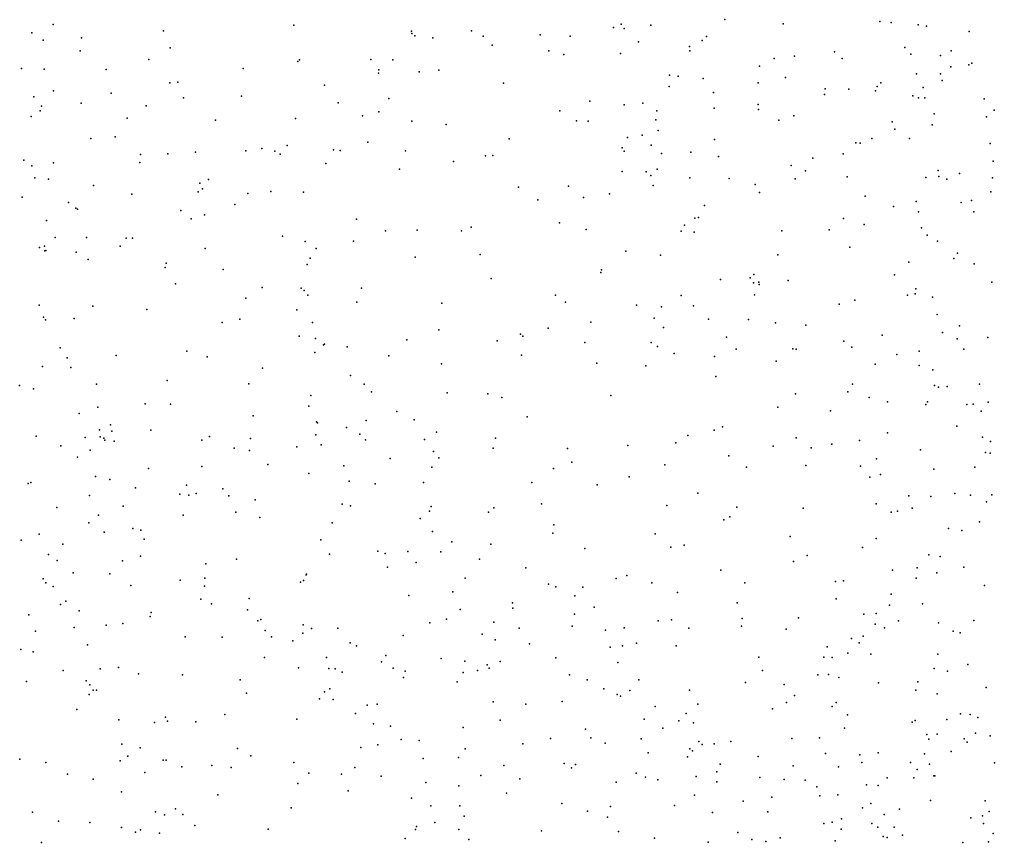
# Model space of a CAD drawing. Header units: metres. Extents: x -23.9 to 23.9, y -28.5 to 28.5.
# Drawn here: x -3.223 to -1.805, y -8.404 to -7.206 of the extents above; entities that cross this region are included whole.
import ezdxf

# ---------------------------------------------------------------- set-up
doc = ezdxf.new("R2010")
doc.units = ezdxf.units.M

msp = doc.modelspace()

# ---------------------------------------------------------------- linework, layer by layer
for p in [(-3.1743, -7.2134, 17.7094), (-2.8243, -7.2146, 17.4599), (-2.3484, -7.2128, 18.0241), (-2.3051, -7.2143, 17.6168), (-2.1977, -7.2061, 16.825), (-2.1129, -7.2126, 22.6116), (-1.9722, -7.209, 21.341), (-1.9558, -7.2106, 15.8658), (-1.9165, -7.2139, 16.0863), (-1.9044, -7.2157, 17.2399), (-3.2054, -7.2256, 15.5618), (-3.0138, -7.2226, 15.27), (-2.653, -7.223, 15.1138), (-2.6527, -7.2263, 18.4087), (-2.6484, -7.2301, 2.1918), (-2.5658, -7.2224, 15.109), (-2.5491, -7.2306, 22.7194), (-2.4663, -7.2283, 15.1187), (-2.4225, -7.2306, 17.2731), (-2.3594, -7.2176, 17.8522), (-2.3438, -7.2191, 17.7284), (-2.2244, -7.2308, 21.5082), (-1.8423, -7.2237, 21.3348), (-3.1889, -7.2362, 22.6378), (-3.1331, -7.2326, 19.6043), (-2.6224, -7.2329, 17.412), (-2.5358, -7.2437, 17.3659), (-2.3233, -7.2387, 17.1399), (-2.249, -7.2453, 16.97), (-2.2305, -7.2365, 22.6853), (-3.1349, -7.2515, 17.9615), (-3.0041, -7.2472, 18.1224), (-2.4533, -7.2515, 5.7886), (-2.4316, -7.2571, 18.4426), (-2.3492, -7.2557, 18.4061), (-2.2487, -7.2516, 18.3046), (-2.0963, -7.2594, 21.665), (-2.0382, -7.2531, 22.5795), (-1.9357, -7.247, 21.8437), (-1.9269, -7.2568, 15.9983), (-1.8839, -7.2583, 22.353), (-1.8686, -7.2515, 21.9945), (-3.0351, -7.2645, 19.1743), (-2.8187, -7.267, 19.3674), (-2.8163, -7.2646, 18.257), (-2.7122, -7.2645, 19.1323), (-2.6803, -7.2648, 19.2104), (-2.1257, -7.2631, 16.8245), (-2.0271, -7.2628, 21.7206), (-1.8426, -7.2719, 3.1223), (-1.8384, -7.2699, 22.1889), (-3.2204, -7.2774, 19.2188), (-3.1872, -7.2784, 15.4613), (-3.0974, -7.2788, 22.6469), (-2.8981, -7.2774, 17.4891), (-2.7012, -7.2842, 19.299), (-2.7009, -7.2794, 22.7213), (-2.642, -7.2825, 18.4765), (-2.6135, -7.2798, 22.7556), (-2.2782, -7.2873, 0.7787), (-2.1471, -7.2739, 22.6767), (-1.9186, -7.2851, 15.7723), (-1.8839, -7.2851, 21.4184), (-1.8688, -7.2749, 16.7898), (-3.0049, -7.2982, 17.4842), (-2.9932, -7.2974, 15.2233), (-2.7796, -7.3019, 22.6904), (-2.5193, -7.2987, 22.7599), (-2.2652, -7.2886, 21.5594), (-2.2293, -7.2921, 15.1928), (-2.1489, -7.2984, 21.4589), (-2.1093, -7.2904, 15.2847), (-1.9705, -7.2985, 15.4885), (-1.8813, -7.2949, 21.8893), (-3.1737, -7.3099, 22.5838), (-3.0899, -7.3134, 18.131), (-2.2783, -7.3038, 18.2315), (-2.2142, -7.3123, 22.7301), (-2.0527, -7.3151, 17.3349), (-2.0518, -7.307, 21.4513), (-2.0172, -7.3074, 15.3994), (-1.9786, -7.3098, 16.7919), (-1.9762, -7.3038, 17.2785), (-1.9091, -7.3053, 0.3079), (-3.2024, -7.3185, 17.7669), (-3.1337, -7.328, 15.3595), (-2.9846, -7.3201, 19.1085), (-2.9005, -7.3178, 18.2331), (-2.7599, -7.3275, 18.4114), (-2.6861, -7.321, 15.0865), (-2.3941, -7.3249, 17.2828), (-2.3439, -7.3302, 0.2371), (-2.3166, -7.3279, 17.7013), (-2.1492, -7.33, 21.5879), (-1.924, -7.3174, 15.8963), (-1.9161, -7.3201, 21.8026), (-1.9066, -7.3203, 0.7926), (-1.8202, -7.3216, 22.2761), (-3.1933, -7.3388, 19.6482), (-3.1913, -7.3323, 19.1447), (-3.0391, -7.3317, 10.1417), (-2.7005, -7.3407, 18.5073), (-2.4377, -7.3391, 18.3962), (-2.2966, -7.3388, 17.1483), (-2.2129, -7.335, 16.9787), (-2.1487, -7.3373, 17.4176), (-1.8931, -7.3435, 22.4781), (-1.8061, -7.3379, 22.0917), (-3.2064, -7.3473, 18.1176), (-3.0668, -7.3495, 19.1093), (-2.9381, -7.3525, 19.4277), (-2.8217, -7.3503, 15.1181), (-2.7244, -7.3462, 17.4817), (-2.6527, -7.3542, 22.749), (-2.603, -7.3587, 18.5185), (-2.4135, -7.3534, 22.7885), (-2.3962, -7.354, 15.1027), (-2.2978, -7.3523, 18.3302), (-2.1191, -7.3528, 12.8664), (-2.0972, -7.3462, 22.6862), (-1.9541, -7.3552, 22.5684), (-1.817, -7.348, 21.4566), (-2.2946, -7.3675, 22.7794), (-1.9504, -7.3655, 21.4909), (-1.896, -7.3592, 17.2678), (-3.1195, -7.3792, 18.2164), (-3.084, -7.3767, 17.4769), (-2.7167, -7.3844, 19.2677), (-2.5111, -7.3796, 22.7916), (-2.3391, -7.3778, 17.2173), (-2.3178, -7.3744, 17.9903), (-2.2125, -7.3808, 21.5396), (-2.0069, -7.3856, 17.3317), (-2.0006, -7.3859, 21.6491), (-1.9837, -7.3795, 15.4325), (-1.9288, -7.3794, 16.8222), (-1.8118, -7.3866, 16.0329), (-2.9675, -7.3993, 18.9903), (-2.8941, -7.3971, 22.6586), (-2.8709, -7.3938, 17.5075), (-2.852, -7.3976, 18.4191), (-2.8342, -7.3896, 19.0131), (-2.7666, -7.3957, 18.5347), (-2.757, -7.3967, 22.7282), (-2.6619, -7.3971, 6.101), (-2.347, -7.3931, 13.8917), (-2.3442, -7.3979, 10.6124), (-2.3049, -7.3892, 15.1311), (-2.2898, -7.401, 18.0747), (-2.2468, -7.3991, 17.0616), (-3.2172, -7.411, 15.4782), (-3.1739, -7.4146, 22.5255), (-3.0483, -7.4143, 19.5088), (-3.0475, -7.4028, 18.2652), (-3.0078, -7.4017, 22.5857), (-2.844, -7.402, 19.3567), (-2.7777, -7.4156, 19.1021), (-2.592, -7.413, 17.4427), (-2.5454, -7.4045, 18.4451), (-2.5349, -7.4038, 15.0719), (-2.2067, -7.4057, 17.5333), (-2.0696, -7.4077, 15.3035), (-2.0257, -7.4016, 22.6586), (-1.8072, -7.4122, 21.9519), (-3.2053, -7.4193, 19.0366), (-2.6709, -7.4241, 15.0731), (-2.3469, -7.4275, 18.3166), (-2.312, -7.4276, 14.2443), (-2.2962, -7.4239, 17.7511), (-2.1011, -7.4185, 21.5719), (-2.0802, -7.4263, 16.9276), (-1.8872, -7.4258, 15.8457), (-3.2009, -7.4366, 7.4682), (-3.1812, -7.4385, 15.4045), (-2.9484, -7.439, 19.4475), (-2.3051, -7.4333, 17.921), (-2.2485, -7.4363, 17.6314), (-2.1912, -7.4375, 15.1943), (-2.0954, -7.4378, 17.4183), (-2.0195, -7.4349, 15.3696), (-1.9052, -7.4359, 15.6609), (-1.8864, -7.4348, 21.5739), (-1.8748, -7.4383, 17.2911), (-1.8561, -7.4301, 15.9396), (-1.8083, -7.4367, 17.1834), (-3.1159, -7.4477, 15.3089), (-2.9635, -7.4567, 18.4235), (-2.961, -7.4445, 11.4643), (-2.9573, -7.4526, 15.173), (-2.8577, -7.4562, 18.8841), (-2.8102, -7.4575, 15.1016), (-2.4978, -7.45, 18.3928), (-2.4248, -7.4486, 11.1591), (-2.302, -7.4479, 17.1787), (-2.1535, -7.4463, 16.9862), (-2.147, -7.458, 22.7617), (-1.8109, -7.4571, 22.4022), (-3.2194, -7.4647, 20.3241), (-3.1521, -7.4723, 18.349), (-3.0601, -7.4603, 18.9496), (-2.8912, -7.4594, 18.7873), (-2.4696, -7.4685, 17.3664), (-2.4031, -7.4651, 22.8251), (-2.3652, -7.4599, 15.1017), (-1.9933, -7.4631, 1.6029), (-1.9194, -7.471, 15.5778), (-1.8387, -7.4697, 21.8285), (-3.1412, -7.4806, 17.4638), (-3.1391, -7.482, 18.9155), (-2.9887, -7.484, 18.8221), (-2.9101, -7.4753, 17.5134), (-2.2269, -7.4769, 18.1423), (-1.9521, -7.4784, 15.487), (-1.9157, -7.4858, 22.5836), (-1.8537, -7.4724, 17.0252), (-1.8353, -7.4861, 17.1196), (-3.1842, -7.4984, 5.105), (-2.9738, -7.4962, 18.5766), (-2.9543, -7.4906, 18.7086), (-2.7333, -7.4967, 22.7633), (-2.241, -7.4954, 17.0909), (-2.2358, -7.4942, 18.2409), (-2.0249, -7.4955, 17.4024), (-2.6911, -7.5139, 18.5694), (-2.6449, -7.5129, 0.7438), (-2.5803, -7.5137, 15.0668), (-2.5667, -7.5082, 22.8187), (-2.4379, -7.5021, 18.3416), (-2.399, -7.5118, 1.9145), (-2.261, -7.514, 17.9158), (-2.2564, -7.5056, 15.1524), (-2.1148, -7.5136, 17.5001), (-2.046, -7.5124, 15.3375), (-1.9948, -7.5046, 22.6675), (-1.9116, -7.5094, 17.3165), (-3.1716, -7.5234, 19.4219), (-3.1261, -7.5235, 18.7787), (-3.0684, -7.5241, 18.7157), (-3.0591, -7.5241, 18.5897), (-2.8409, -7.5216, 22.6949), (-2.7374, -7.5288, 17.4912), (-2.2421, -7.5155, 17.7349), (-1.9035, -7.5201, 15.7151), (-1.8882, -7.5286, 21.6324), (-3.194, -7.5378, 18.7201), (-3.1868, -7.5359, 15.4242), (-3.1865, -7.5426, 14.8416), (-3.1851, -7.5424, 20.2632), (-3.077, -7.536, 17.48), (-2.9534, -7.5393, 19.4867), (-2.8081, -7.5294, 19.0384), (-2.792, -7.5392, 19.1326), (-2.0157, -7.5373, 16.9562), (-3.141, -7.5449, 22.5017), (-3.1235, -7.5552, 15.3376), (-2.8004, -7.5533, 11.1295), (-2.648, -7.5519, 22.8003), (-2.5536, -7.5483, 17.4134), (-2.3415, -7.5433, 15.1196), (-2.2909, -7.5492, 22.8219), (-2.1204, -7.5485, 22.7609), (-1.8645, -7.5537, 21.7741), (-1.859, -7.5462, 22.5152), (-3.0115, -7.567, 15.2256), (-3.0099, -7.5606, 22.5216), (-2.927, -7.5697, 17.501), (-2.8052, -7.5625, 18.6514), (-2.377, -7.5703, 18.3047), (-1.9302, -7.5593, 16.9835), (-1.835, -7.5616, 17.2001), (-2.5376, -7.5831, 18.3988), (-2.378, -7.5744, -0.0095), (-2.204, -7.5844, 17.9702), (-2.1605, -7.5819, 8.0976), (-2.1555, -7.5774, 15.2333), (-1.9509, -7.5776, 17.3978), (-2.9964, -7.5906, 19.5406), (-2.8702, -7.5963, 19.4582), (-2.8135, -7.5973, 15.1188), (-2.7258, -7.597, 18.6019), (-2.1559, -7.5892, 17.0351), (-2.1482, -7.5882, 17.6367), (-2.1478, -7.592, 18.2205), (-2.1055, -7.586, 17.5632), (-1.9198, -7.5982, 15.6487), (-1.8092, -7.5885, 22.4432), (-2.8943, -7.6116, 5.4043), (-2.8092, -7.6005, 17.4919), (-2.804, -7.6075, 18.7772), (-2.4439, -7.6071, 7.7784), (-2.2612, -7.6078, 11.9425), (-2.1543, -7.6067, 18.0933), (-1.9319, -7.6073, 22.6244), (-1.9207, -7.6052, -0.0459), (-1.8955, -7.6104, 15.774), (-3.1947, -7.6216, 20.1206), (-3.1168, -7.6235, 19.4678), (-3.0379, -7.6279, 17.4776), (-2.7327, -7.6173, 19.4108), (-2.6091, -7.619, 17.4333), (-2.4294, -7.6173, 17.3128), (-2.3258, -7.6216, 17.1775), (-2.2899, -7.6245, 15.1515), (-2.2429, -7.6227, 18.2629), (-2.0315, -7.6202, 16.992), (-2.0085, -7.6146, 17.496), (-3.1884, -7.6395, 19.2762), (-3.1438, -7.6411, 20.2444), (-2.9028, -7.6422, 22.6571), (-2.82, -7.6284, 18.9988), (-2.3001, -7.6407, 1.1444), (-2.2213, -7.6424, 2.2671), (-1.8888, -7.6355, 17.115), (-3.1853, -7.643, 17.42), (-2.9286, -7.647, 15.1887), (-2.7972, -7.6469, 22.7332), (-2.4546, -7.6551, 18.3433), (-2.3924, -7.6467, 15.1223), (-2.287, -7.6542, 7.4792), (-2.1632, -7.6426, 17.8671), (-2.1239, -7.6474, 22.7662), (-2.08, -7.651, 17.6401), (-1.8565, -7.6519, 17.2032), (-2.8164, -7.6668, 18.9131), (-2.793, -7.6703, 19.474), (-2.6135, -7.6579, 15.0961), (-2.4945, -7.6638, 12.6357), (-2.4915, -7.6671, 15.1074), (-2.1952, -7.6683, 11.0371), (-1.9686, -7.6656, 15.5396), (-1.8812, -7.6617, 17.3557), (-1.8597, -7.6706, 6.3443), (-1.8151, -7.6691, 21.8508), (-3.164, -7.6837, 20.0345), (-2.7814, -7.6795, 19.1644), (-2.7796, -7.6786, 18.7353), (-2.7466, -7.6826, 19.2691), (-2.6598, -7.6722, 18.517), (-2.5287, -7.6735, 22.8278), (-2.4013, -7.6762, 17.2517), (-2.3048, -7.6762, 18.2886), (-2.2953, -7.6821, 5.2119), (-2.0243, -7.6743, 15.4261), (-2.0128, -7.6829, 17.601), (-3.1538, -7.6985, 19.3538), (-3.0829, -7.6953, 19.616), (-2.9799, -7.6887, 22.559), (-2.9503, -7.6968, 12.6141), (-2.7939, -7.6905, 15.1417), (-2.6862, -7.6955, 17.4336), (-2.4934, -7.6948, 17.327), (-2.2711, -7.6923, 17.0924), (-2.2126, -7.6967, 12.9674), (-2.181, -7.6859, 15.2517), (-2.0989, -7.6856, 17.7877), (-2.0938, -7.6858, 18.0415), (-1.9473, -7.6934, 15.6453), (-1.9151, -7.6886, 22.593), (-1.8498, -7.6861, 17.4815), (-3.1898, -7.711, 19.9572), (-3.1486, -7.7127, 20.3602), (-2.8701, -7.7133, 15.1813), (-2.6095, -7.707, 22.8097), (-2.3836, -7.7061, 18.3199), (-2.3126, -7.7103, 15.1773), (-2.1227, -7.7035, 18.2445), (-1.979, -7.7078, 16.9878), (-1.915, -7.7096, 15.783), (-2.7421, -7.724, 18.6464), (-2.2108, -7.7254, 22.7894), (-1.895, -7.7157, 17.555), (-3.2233, -7.7389, 17.3575), (-3.1114, -7.737, 19.4954), (-3.0087, -7.7314, 19.6774), (-2.89, -7.7364, 17.4561), (-2.7219, -7.737, 19.4814), (-2.0117, -7.7368, 17.73), (-1.8927, -7.7385, 21.6632), (-1.8867, -7.7412, 21.7574), (-1.8744, -7.7404, 1.1486), (-1.8271, -7.7366, 15.8456), (-3.2029, -7.7434, 15.6093), (-2.7997, -7.7532, 18.8516), (-2.7116, -7.748, 19.31), (-2.6016, -7.7495, 18.4637), (-2.5421, -7.7511, 12.1064), (-2.3632, -7.7533, 13.6171), (-2.0949, -7.7507, 22.7327), (-2.0188, -7.7481, 17.8338), (-3.0405, -7.7655, 15.3287), (-3.0039, -7.7658, 17.4321), (-2.8025, -7.7689, 19.0025), (-2.5221, -7.7564, 15.1356), (-1.9878, -7.7564, 15.5796), (-1.9611, -7.7626, 15.701), (-1.9054, -7.7664, 17.6729), (-1.9028, -7.7624, 17.116), (-1.8456, -7.7664, 17.2706), (-1.8363, -7.7659, 17.6027), (-1.8144, -7.7629, 22.4143), (-3.1367, -7.7795, 15.4884), (-3.1096, -7.7702, 20.0232), (-2.8835, -7.7827, 19.6141), (-2.6748, -7.7768, 17.3923), (-2.1205, -7.7703, 15.3522), (-2.0438, -7.7755, 18.1788), (-1.825, -7.7759, 21.6083), (-3.0908, -7.7962, 20.3417), (-2.7914, -7.7915, 22.709), (-2.7898, -7.793, 17.4148), (-2.7194, -7.7896, 15.1639), (-2.6493, -7.7887, 18.5358), (-2.4852, -7.7843, 8.2357), (-1.86, -7.7979, 21.8202), (-3.1068, -7.8034, 19.5954), (-3.0888, -7.8054, 22.4455), (-3.0323, -7.8037, 19.8303), (-2.7923, -7.8104, 15.2028), (-2.7479, -7.7998, 19.5573), (-2.7286, -7.8096, 18.6706), (-2.617, -7.8067, 1.0104), (-2.2514, -7.8115, 18.3034), (-2.2131, -7.8035, 15.2916), (-2.2011, -7.7988, 14.0874), (-1.9611, -7.8074, 17.8782), (-3.1993, -7.8127, 22.4297), (-3.1633, -7.8267, 19.326), (-3.1279, -7.8144, 19.4521), (-3.1062, -7.8132, 17.3683), (-3.1008, -7.8156, 19.7169), (-3.099, -7.8181, 7.82), (-3.0857, -7.8198, 20.2157), (-2.958, -7.8185, 15.2991), (-2.9468, -7.813, 6.1305), (-2.8873, -7.8161, 15.2471), (-2.7846, -7.8253, 18.9189), (-2.72, -7.8179, 19.2469), (-2.6345, -7.8175, 19.3726), (-2.5309, -7.8156, 22.7991), (-2.3384, -7.8259, 22.7952), (-2.269, -7.8222, 17.0583), (-2.0938, -7.815, 15.4334), (-2.0422, -7.8239, 15.5569), (-2.0016, -7.8186, 18.0612), (-1.8229, -7.8141, 17.713), (-1.8111, -7.8203, 21.9504), (-3.1207, -7.8326, 19.7973), (-2.911, -7.8297, 17.4015), (-2.8889, -7.8333, 22.6212), (-2.82, -7.8279, 6.8665), (-2.6211, -7.8346, 19.5753), (-2.5344, -7.8297, 19.5513), (-2.4264, -7.8302, 18.369), (-2.1274, -7.8272, 17.0351), (-2.072, -7.8294, 22.6879), (-1.9129, -7.8323, 17.789), (-1.8184, -7.8364, 22.3526), (-1.8115, -7.8372, 17.3133), (-3.1388, -7.843, 19.9368), (-2.862, -7.8536, 19.6988), (-2.6841, -7.8448, 22.746), (-2.6134, -7.8441, 19.4741), (-2.4199, -7.8505, 17.1377), (-2.2849, -7.8544, 15.2767), (-2.1919, -7.8413, 3.1121), (-1.9768, -7.8454, 17.9613), (-3.0355, -7.8596, 22.3751), (-2.9582, -7.8564, 22.5199), (-2.8026, -7.867, 22.6698), (-2.7518, -7.8554, 19.1276), (-2.6236, -7.8578, 15.1977), (-2.4468, -7.8593, 19.5859), (-2.166, -7.8576, 15.3901), (-2.0798, -7.8552, 18.2459), (-2.0003, -7.8559, 15.67), (-1.971, -7.8681, 16.9897), (-1.8938, -7.8603, 17.1128), (-1.8339, -7.8575, 15.8506), (-3.2106, -7.8815, 17.2667), (-3.2069, -7.8801, 19.238), (-3.1129, -7.871, 15.5867), (-3.0917, -7.8755, 20.1047), (-2.7439, -7.878, 15.2303), (-2.7063, -7.8817, 19.6606), (-2.636, -7.8799, 18.5719), (-2.4781, -7.8799, 15.2238), (-2.383, -7.8831, 13.2787), (-2.3367, -7.8716, 17.0659), (-1.9869, -7.8721, 22.6072), (-3.0545, -7.8877, 15.4807), (-2.9902, -7.8969, 15.4098), (-2.9806, -7.8838, 5.1034), (-2.9662, -7.896, 17.3472), (-2.9275, -7.8891, 19.8089), (-2.2367, -7.8954, 15.3571), (-1.8632, -7.8959, 22.4057), (-1.8094, -7.8977, 17.81), (-3.1215, -7.8987, 19.5774), (-2.977, -7.8984, 19.9003), (-2.9187, -7.8991, 15.3405), (-2.8804, -7.9049, 17.35), (-2.754, -7.9115, 18.9875), (-2.464, -7.9107, 18.4263), (-1.9776, -7.9108, 21.7235), (-1.9298, -7.8991, 22.517), (-1.8982, -7.9003, 17.9101), (-1.8402, -7.8984, 17.241), (-1.8171, -7.9078, 22.0683), (-3.1692, -7.9165, 15.6991), (-3.0726, -7.9141, 17.3105), (-2.9085, -7.9233, 12.9051), (-2.7419, -7.914, 18.8246), (-2.6272, -7.9216, 19.6645), (-2.6248, -7.915, 17.2685), (-2.5411, -7.9231, 19.6409), (-2.5335, -7.9168, 12.9252), (-2.282, -7.9136, 18.3445), (-2.18, -7.916, 22.7139), (-2.0837, -7.9174, 15.6113), (-1.9555, -7.923, 8.6367), (-1.9464, -7.9218, 15.783), (-1.925, -7.9171, 21.7995), (-3.1224, -7.9388, 20.3557), (-3.1083, -7.9276, 20.2569), (-2.9853, -7.9272, 22.4224), (-2.8738, -7.931, 22.5775), (-2.7685, -7.9384, 0.2694), (-2.6404, -7.9322, 19.2891), (-2.1991, -7.9342, 17.0274), (-2.1903, -7.9299, 18.3419), (-1.8271, -7.9373, 22.1864), (-3.1, -7.9522, 20.1667), (-3.0587, -7.9469, 20.0523), (-3.047, -7.9492, 22.2554), (-2.6227, -7.9513, 15.2734), (-2.4475, -7.9535, 19.6276), (-2.4464, -7.9414, 15.2792), (-1.8724, -7.9467, 21.9433), (-1.8527, -7.9497, 11.7401), (-3.2211, -7.9637, 17.3051), (-3.1948, -7.9549, 19.8161), (-3.0419, -7.9623, 15.6088), (-2.7852, -7.9632, 15.3312), (-2.5945, -7.966, 18.5869), (-2.2987, -7.9547, 22.7313), (-2.1024, -7.9585, 22.6418), (-1.9777, -7.9615, 21.6304), (-3.1601, -7.9696, 22.4325), (-2.7024, -7.9796, 18.86), (-2.6585, -7.9801, 19.1898), (-2.6107, -7.9806, 22.7016), (-2.5381, -7.9696, 15.294), (-2.4014, -7.976, 15.3424), (-2.2759, -7.974, 17.0222), (-2.2567, -7.9711, 15.4332), (-1.9972, -7.9746, 18.1539), (-3.181, -7.9845, 19.3749), (-3.1685, -7.9932, 17.509), (-3.0737, -7.994, 17.4257), (-3.0475, -7.9869, 15.7599), (-2.9076, -7.9916, 15.4498), (-2.7725, -7.984, 19.7285), (-2.6914, -7.983, 19.1036), (-2.6466, -7.9961, 18.7148), (-2.5541, -7.9915, 17.1147), (-2.0975, -7.9951, 18.3553), (-2.0779, -7.9861, 15.7209), (-1.9011, -7.9852, 22.36), (-1.8845, -7.9875, 17.0331), (-2.9524, -7.9982, 15.5401), (-2.6882, -8.0032, 17.1853), (-2.4871, -8.004, 18.515), (-2.2034, -8.0074, 22.6589), (-1.9536, -8.0077, 21.855), (-1.9179, -8.0042, 18.0063), (-1.8499, -8.0029, 17.119), (-3.1887, -8.0203, 19.7338), (-3.1454, -8.0114, 15.6981), (-3.092, -8.0129, 17.5902), (-2.9895, -8.022, 22.2705), (-2.9539, -8.019, 19.8697), (-2.8148, -8.0248, 17.3674), (-2.8104, -8.0226, 15.2584), (-2.8063, -8.0143, 22.5618), (-2.8059, -8.0132, 17.2653), (-2.5753, -8.019, 19.2869), (-2.3555, -8.0197, 22.6942), (-2.34, -8.0152, 18.4384), (-2.0365, -8.0241, 22.5234), (-2.025, -8.0229, 16.9466), (-1.9195, -8.0191, 21.9518), (-1.8893, -8.0115, 22.2585), (-3.1848, -8.026, 22.5251), (-3.1745, -8.0312, 19.4999), (-3.0616, -8.0296, 20.0326), (-2.9544, -8.0307, 15.6578), (-2.5932, -8.039, 18.6652), (-2.4539, -8.0278, 22.6976), (-2.4431, -8.0317, 15.4005), (-2.404, -8.032, 17.0025), (-2.3035, -8.0258, 15.4848), (-2.1686, -8.0259, 18.4057), (-1.8199, -8.03, 17.8896), (-3.156, -8.0525, 17.7235), (-2.9594, -8.0499, 17.5934), (-2.8893, -8.0487, 19.7988), (-2.6571, -8.0441, 22.6365), (-2.4159, -8.0449, 19.6068), (-2.2663, -8.0398, 15.5686), (-2.0358, -8.049, 21.7699), (-1.9556, -8.0425, 21.5676), (-3.1637, -8.0574, 15.778), (-3.1364, -8.0666, 20.4899), (-2.9442, -8.0564, 15.761), (-2.8915, -8.0651, 16.0346), (-2.5825, -8.0649, 19.6432), (-2.5064, -8.055, 18.5854), (-2.5058, -8.0627, 19.3126), (-2.3874, -8.0612, 19.4482), (-2.1795, -8.0549, 16.9823), (-1.9582, -8.0583, 15.8309), (-1.91, -8.0563, 22.1861), (-3.2095, -8.0724, 19.3905), (-3.0334, -8.0747, 15.8527), (-3.032, -8.0689, 22.1593), (-2.8768, -8.081, 17.2603), (-2.8723, -8.0795, 15.6532), (-2.6023, -8.0789, 19.1462), (-2.4162, -8.0714, 15.485), (-2.2946, -8.0811, 15.6614), (-2.2752, -8.0799, 18.4627), (-2.1724, -8.0779, 22.5849), (-2.0906, -8.0769, 18.4102), (-1.9955, -8.0713, 22.4204), (-1.9775, -8.0706, 18.2074), (-1.945, -8.0811, 22.0194), (-1.8355, -8.0805, 21.531), (-3.1439, -8.0908, 22.46), (-3.0971, -8.0877, 22.2497), (-3.0728, -8.0853, 17.7623), (-2.8658, -8.0953, 17.5984), (-2.8107, -8.0868, 22.478), (-2.7987, -8.0926, 17.1663), (-2.7604, -8.0918, 6.3303), (-2.6265, -8.0843, 19.0293), (-2.5336, -8.0832, 16.9599), (-2.4967, -8.0919, 15.5023), (-2.4195, -8.0892, 22.6487), (-2.371, -8.095, 18.5261), (-2.3442, -8.0914, 16.9685), (-2.2499, -8.0918, 15.2865), (-2.1731, -8.0892, 15.7663), (-2.1084, -8.0932, 2.2415), (-1.9791, -8.0861, 18.293), (-1.9655, -8.0916, 22.3165), (-1.8866, -8.084, 16.9493), (-1.8657, -8.096, 15.9288), (-3.1999, -8.0964, 19.5847), (-2.9822, -8.1044, 19.9076), (-2.9287, -8.1049, 17.7038), (-2.8567, -8.1045, 22.3767), (-2.8111, -8.099, 15.8768), (-2.6652, -8.1026, 15.5276), (-2.5506, -8.1008, 22.6226), (-2.5318, -8.1089, 19.2038), (-2.0136, -8.1067, 21.5794), (-1.9963, -8.1037, 21.9494), (-1.8551, -8.0985, 16.8713), (-3.2216, -8.1231, 15.7701), (-3.1246, -8.116, 20.3087), (-2.8258, -8.1104, 17.3213), (-2.7425, -8.113, 15.5845), (-2.7334, -8.1177, 22.5103), (-2.4814, -8.1147, 19.637), (-2.3641, -8.1197, 8.4815), (-2.3462, -8.1174, 19.5509), (-2.3259, -8.1136, 14.8458), (-2.2683, -8.1177, 22.5889), (-2.0488, -8.119, 21.8718), (-2.0024, -8.1131, 18.4731), (-3.2034, -8.1262, 22.6246), (-2.867, -8.1347, 22.2977), (-2.777, -8.1346, 17.4715), (-2.6904, -8.1317, 15.6514), (-2.6101, -8.1361, 22.5583), (-2.4434, -8.135, 16.9247), (-2.1482, -8.1343, 18.4995), (-2.0534, -8.1339, 22.375), (-2.0414, -8.1345, 16.8883), (-2.0187, -8.1284, 15.8467), (-1.9854, -8.1299, 22.2094), (-1.888, -8.1299, 1.1395), (-3.106, -8.151, 20.179), (-3.0794, -8.1491, 20.0967), (-2.8174, -8.1498, 17.6489), (-2.7733, -8.1506, 13.4882), (-2.7642, -8.151, 22.4252), (-2.6967, -8.1411, 6.673), (-2.6801, -8.1499, 19.6856), (-2.5758, -8.14, 15.6327), (-2.543, -8.1451, 15.7112), (-2.5401, -8.1502, 19.0716), (-2.5243, -8.1406, 18.7617), (-2.3533, -8.1418, 19.3981), (-1.8932, -8.1508, 16.782), (-1.844, -8.1446, 15.999), (-3.1598, -8.1537, 22.5258), (-3.0501, -8.1585, 20.0179), (-2.9864, -8.16, 15.9356), (-2.9024, -8.1669, 17.7878), (-2.7541, -8.156, 17.352), (-2.6651, -8.1638, 15.9298), (-2.6622, -8.1543, 15.7899), (-2.5782, -8.1566, 19.6528), (-2.5573, -8.1533, 18.9682), (-2.4236, -8.1599, 18.6465), (-2.3979, -8.1669, 19.6074), (-2.3227, -8.1669, 15.7971), (-2.1427, -8.1534, 22.4644), (-2.0623, -8.16, 21.6402), (-2.0467, -8.1592, 21.7698), (-2.0317, -8.1639, 22.1003), (-1.8736, -8.1545, 18.0897), (-3.2132, -8.1694, 17.8996), (-3.1265, -8.1684, 20.4989), (-3.1211, -8.1744, 20.6563), (-2.7718, -8.18, 17.2167), (-2.5869, -8.1702, 15.825), (-2.3735, -8.1801, 16.9023), (-2.1675, -8.1711, 16.9048), (-2.1111, -8.1737, 8.8469), (-1.9742, -8.1712, 3.4296), (-1.9168, -8.1701, 15.9517), (-1.8177, -8.1781, 18.0197), (-3.122, -8.1882, 15.859), (-3.1161, -8.1821, 22.3677), (-3.1114, -8.1822, 20.2578), (-2.8934, -8.1867, 16.0261), (-2.7871, -8.1949, 16.0184), (-2.7799, -8.1845, 22.3162), (-2.354, -8.1882, 19.3228), (-2.3494, -8.1909, 22.5069), (-2.3358, -8.1825, 18.6275), (-2.2488, -8.1819, 22.4857), (-2.0963, -8.1901, 15.8575), (-1.9197, -8.1819, 18.3452), (-1.8887, -8.1874, 18.1797), (-2.7672, -8.1959, 19.731), (-2.7176, -8.2038, 17.5928), (-2.7031, -8.2025, 17.5068), (-2.5346, -8.1992, 22.4921), (-2.4869, -8.2023, 18.9366), (-2.4342, -8.1984, 15.8351), (-2.299, -8.2058, 19.4505), (-2.2366, -8.2027, 18.6159), (-2.1281, -8.2094, 22.3182), (-2.1079, -8.2, 21.9039), (-2.0416, -8.2059, 21.547), (-2.0356, -8.1999, 18.61), (-3.1401, -8.2104, 17.9347), (-3.0108, -8.2215, 17.9163), (-2.9245, -8.2176, 17.8702), (-2.7348, -8.2162, 16.9395), (-2.2538, -8.2159, 15.8431), (-2.0191, -8.2182, 15.9143), (-1.855, -8.2165, 5.4055), (-1.8406, -8.2174, 16.0861), (-1.8294, -8.222, 18.584), (-3.0789, -8.2255, 22.2662), (-3.0271, -8.2293, 20.7809), (-3.0081, -8.2271, 19.9728), (-2.9671, -8.2282, 15.5046), (-2.8198, -8.2242, 17.7862), (-2.7085, -8.2309, 8.2161), (-2.684, -8.2344, 17.2953), (-2.5779, -8.2365, 22.407), (-2.5241, -8.2258, 15.9093), (-2.3149, -8.2241, 19.21), (-2.2877, -8.2372, 19.5289), (-2.2644, -8.2268, -0.0722), (-2.2433, -8.2298, 22.3822), (-2.0237, -8.2372, 18.6851), (-1.9249, -8.2286, 18.7304), (-1.921, -8.2263, 21.4398), (-1.8745, -8.2249, 18.4376), (-2.4003, -8.2388, 18.8637), (-2.3925, -8.2515, 19.6466), (-2.0599, -8.2514, 16.7953), (-1.9037, -8.2467, 16.6781), (-1.8888, -8.2461, 18.8341), (-1.8331, -8.2447, 18.9408), (-1.8118, -8.2486, 18.1314), (-3.0745, -8.2609, 20.4974), (-3.0478, -8.2658, 15.9191), (-2.7269, -8.2655, 17.0417), (-2.7022, -8.2616, 17.664), (-2.6683, -8.2538, 15.9913), (-2.6419, -8.2552, 16.8783), (-2.4914, -8.2603, 16.8772), (-2.4513, -8.2522, 22.405), (-2.3716, -8.2592, 18.9508), (-2.319, -8.253, 18.7802), (-2.2356, -8.2568, 16.844), (-2.2307, -8.2614, 22.2403), (-2.213, -8.2601, 18.7408), (-2.1887, -8.2566, 22.1538), (-2.1, -8.2524, 21.7926), (-1.901, -8.2535, 17.4208), (-1.8496, -8.253, 18.2718), (-1.845, -8.2579, 16.5612), (-3.0656, -8.2783, 20.8392), (-2.9064, -8.2668, 5.5449), (-2.8871, -8.2776, 15.9786), (-2.585, -8.2803, 19.6822), (-2.575, -8.2676, 22.3206), (-2.3091, -8.2735, 19.0205), (-2.2517, -8.2789, 19.112), (-2.2484, -8.2676, 19.4092), (-2.2447, -8.2702, 19.3053), (-2.1492, -8.2784, 16.8046), (-2.0513, -8.2742, 18.7804), (-2.0013, -8.2763, 21.4258), (-1.9745, -8.2732, 18.8149), (-1.9074, -8.2746, 17.3065), (-1.8686, -8.2712, 17.2302), (-3.2226, -8.2823, 17.9924), (-3.1852, -8.2872, 15.8581), (-3.0769, -8.2847, 20.1939), (-3.0145, -8.2841, 20.6831), (-3.0101, -8.2841, 22.2552), (-2.9872, -8.2938, 13.1708), (-2.9436, -8.2919, 19.9192), (-2.9154, -8.2947, 17.9277), (-2.8244, -8.2873, 17.8539), (-2.6362, -8.2817, 17.3958), (-2.5189, -8.2916, 15.976), (-2.4314, -8.2887, 16.8075), (-2.4145, -8.2904, 15.9411), (-2.2045, -8.2897, 18.87), (-2.0984, -8.292, 18.8487), (-2.0325, -8.2935, 16.7216), (-1.9985, -8.2875, 16.0199), (-1.9276, -8.2875, 17.5456), (-1.8999, -8.2896, 19.0224), (-1.8054, -8.2877, 18.4366), (-3.1535, -8.3042, 0.358), (-3.0408, -8.3017, 20.0952), (-2.8026, -8.3029, 19.7931), (-2.755, -8.3042, 17.8015), (-2.7358, -8.2948, 22.2593), (-2.6974, -8.3074, 17.1142), (-2.5523, -8.3063, 13.8325), (-2.4207, -8.2953, 22.2887), (-2.3265, -8.303, 22.2346), (-2.3129, -8.3085, 15.9457), (-2.2391, -8.3078, 19.5386), (-2.2091, -8.3008, 22.0545), (-1.9177, -8.2975, 21.3596), (-1.8935, -8.3066, 17.6738), (-1.8924, -8.3069, 16.2049), (-3.116, -8.3115, 18.0049), (-2.8186, -8.3181, 22.2259), (-2.6325, -8.3166, 17.2696), (-2.5844, -8.3212, 16.8919), (-2.4958, -8.3113, 14.1985), (-2.3556, -8.3159, 16.7668), (-2.2952, -8.3124, 19.6424), (-2.2092, -8.3155, 15.965), (-2.1468, -8.3094, 21.9258), (-2.1111, -8.312, 19.1502), (-2.0808, -8.3131, 19.0502), (-2.0637, -8.3229, 21.6117), (-1.9915, -8.32, 17.437), (-1.9748, -8.3209, 19.0487), (-1.9614, -8.3099, 16.0942), (-1.9228, -8.3099, 16.5691), (-3.0749, -8.3301, 20.3322), (-2.9349, -8.3346, 20.8146), (-2.7452, -8.3287, 16.0021), (-2.515, -8.3318, 22.2161), (-2.2415, -8.3349, 16.7432), (-2.0596, -8.3357, 21.4438), (-2.0334, -8.3342, 14.9322), (-2.6534, -8.3394, 17.0171), (-2.6249, -8.3502, 16.0353), (-2.5831, -8.3502, 0.2365), (-2.4345, -8.3469, 19.6882), (-2.3637, -8.3513, 16.0176), (-2.2707, -8.3499, 5.3241), (-2.1707, -8.3437, 19.3263), (-2.1292, -8.3379, 19.2466), (-1.9851, -8.3469, 21.3103), (-1.8987, -8.3426, 21.291), (-1.819, -8.3432, 19.035), (-3.2045, -8.3597, 5.1142), (-3.0255, -8.3593, 18.0201), (-3.0126, -8.3637, 20.9022), (-2.9965, -8.3549, 20.6052), (-2.9856, -8.363, 20.0214), (-2.8281, -8.3531, 17.9136), (-2.5767, -8.3656, 17.4193), (-2.3974, -8.3581, 2.845), (-2.2157, -8.3602, 21.9749), (-2.1348, -8.3593, 16.6859), (-1.9975, -8.3535, 17.596), (-1.9658, -8.3632, 16.2248), (-1.9436, -8.3553, 16.4508), (-1.823, -8.365, 20.1947), (-1.8132, -8.3588, 21.2449), (-3.1665, -8.3728, 22.5613), (-3.121, -8.3749, 20.9879), (-2.9681, -8.379, 22.3518), (-2.6194, -8.3749, 17.6568), (-2.368, -8.3671, 3.73), (-2.0538, -8.3763, 21.367), (-2.0416, -8.3743, 16.5698), (-2.0279, -8.3694, 17.3349), (-1.984, -8.3761, 17.1856), (-1.8399, -8.3677, 6.1415), (-1.8212, -8.3763, 20.6481), (-3.0751, -8.3819, 15.8918), (-3.0544, -8.3886, 22.4456), (-3.0474, -8.3852, 20.269), (-3.0199, -8.39, 20.5005), (-2.8619, -8.3846, 19.8794), (-2.6476, -8.385, 17.7354), (-2.6461, -8.3806, 17.1124), (-2.5843, -8.3847, 17.2876), (-2.4641, -8.3869, 16.0845), (-2.3523, -8.3876, 6.3585), (-2.1785, -8.3891, 16.0956), (-2.0284, -8.3844, 21.2326), (-1.9749, -8.3816, 16.3216), (-1.9514, -8.3813, 17.739), (-1.9391, -8.3932, 17.0973), (-1.8075, -8.3905, 21.1615), (-3.1915, -8.4037, 21.05), (-2.6624, -8.3982, 22.2045), (-2.57, -8.3994, 17.499), (-2.2998, -8.3976, 16.0708), (-2.222, -8.4032, 16.6161), (-2.1582, -8.3992, 19.4765), (-2.1377, -8.4022, 19.3921), (-2.1171, -8.3971, 21.2634), (-2.0369, -8.4013, 16.4353), (-1.9674, -8.3952, 2.534), (-1.9613, -8.3967, 19.1593), (-1.8515, -8.4038, 20.5609), (-1.8143, -8.4027, 16.9696)]:
    msp.add_point(p)

doc.saveas('drawing.dxf')
